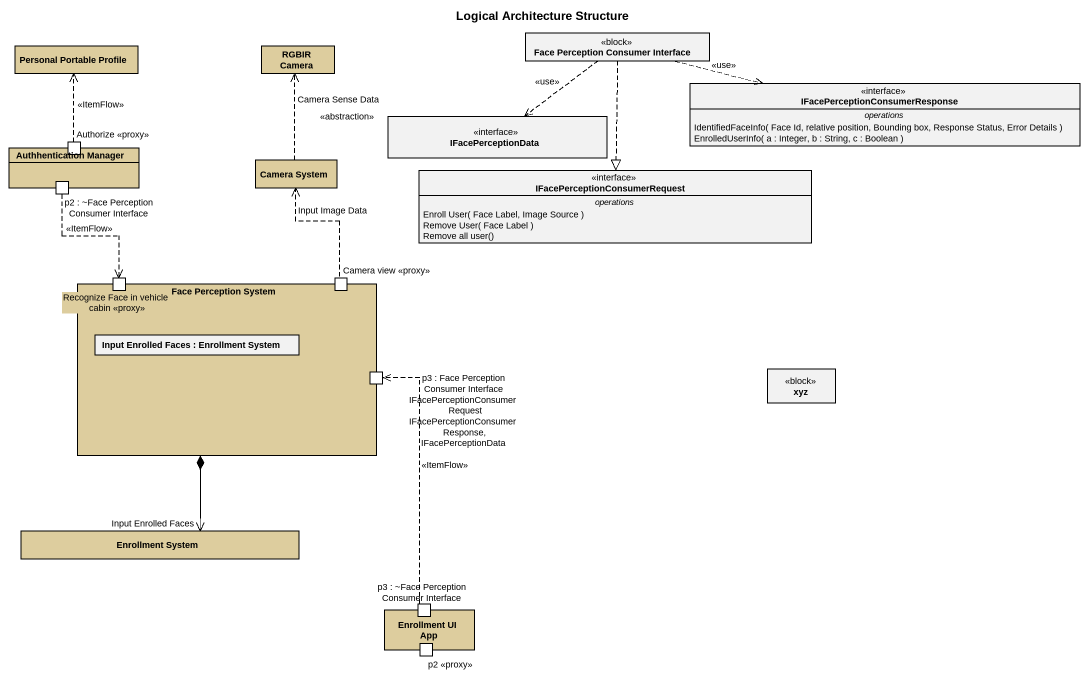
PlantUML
@startuml
title Logical Architecture Structure
allowmixing
hide circle
hide empty members
class "Personal Portable Profile" as Personal_Portable_Profile #DDCD9E
class "RGBIR Camera" as RGBIR_Camera #DDCD9E
class "Face Perception Consumer Interface" as Face_Perception_Consumer <<block>>
interface "IFacePerceptionConsumerResponse" as IFacePerceptionConsumerRespo {
  -- operations --
  IdentifiedFaceInfo( Face Id, relative position, Bounding box, Response Status, Error Details )
  EnrolledUserInfo( a : Integer, b : String, c : Boolean )
}
interface IFacePerceptionData
rectangle "Authhentication Manager" as Authhentication_Manager #DDCD9E {
  port "Authorize <<proxy>>" as Authorize_proxy
  port "p2 : ~Face Perception Consumer Interface" as p2_Face_Perception_Consumer
}
class "Camera System" as Camera_System #DDCD9E
interface "IFacePerceptionConsumerRequest" as IFacePerceptionConsumerReque {
  -- operations --
  Enroll User( Face Label, Image Source )
  Remove User( Face Label )
  Remove all user()
}
rectangle "Face Perception System" as Face_Perception_System #DDCD9E {
  port "Recognize Face in vehicle cabin <<proxy>>" as Recognize_Face_in_vehicle
  port "Camera view <<proxy>>" as Camera_view_proxy
  rectangle "Input Enrolled Faces : Enrollment System" as Input_Enrolled_Faces
  port "p3 : Face Perception Consumer Interface IFacePerceptionConsumerRequest IFacePerceptionConsumerResponse, IFacePerceptionData" as p3_Face_Perception_Consumer
}
class xyz <<block>>
class "Enrollment System" as Enrollment_System #DDCD9E
rectangle "Enrollment UI App" as Enrollment_UI_App #DDCD9E {
  port "p3 : ~Face Perception Consumer Interface" as p3_Face_Perception_Consumer_2
  port "p2 <<proxy>>" as p2_proxy
}
Face_Perception_Consumer .right.> IFacePerceptionConsumerRespo : <<use>>
Face_Perception_Consumer ..> IFacePerceptionData : <<use>>
Face_Perception_Consumer ..|> IFacePerceptionConsumerReque
Authorize_proxy .up.> Personal_Portable_Profile : <<ItemFlow>>
Camera_System .up.> RGBIR_Camera : Camera Sense Data\n<<abstraction>>
p2_Face_Perception_Consumer ..> Recognize_Face_in_vehicle : <<ItemFlow>>
Face_Perception_System .up.> Camera_System : Input Image Data
Face_Perception_System *--> "Input Enrolled Faces" Enrollment_System
p3_Face_Perception_Consumer_2 .up.> p3_Face_Perception_Consumer : <<ItemFlow>>
@enduml
